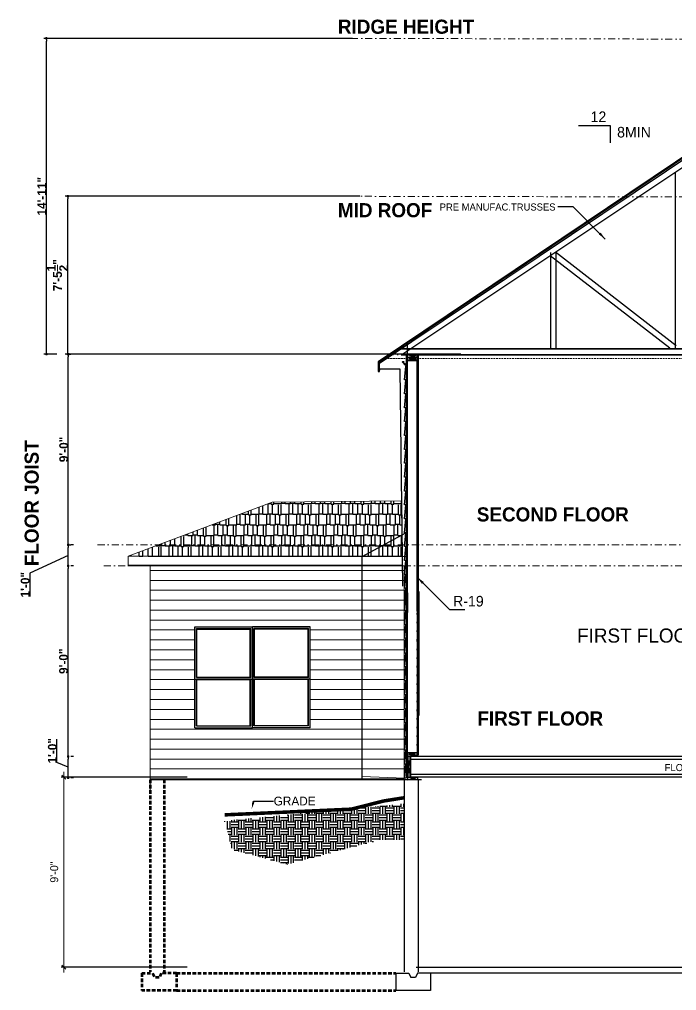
# Model space of a CAD drawing. Extents: x 4834 to 83801, y -13735 to 32221.
# Drawn here: x 14519 to 14892, y -12553 to -12002 of the extents above; entities that cross this region are included whole.
import ezdxf
from ezdxf import colors
from ezdxf.entities.mleader import LeaderData, LeaderLine
from ezdxf.math import Vec2, Vec3

# ---------------------------------------------------------------- set-up
doc = ezdxf.new("R2010")
doc.units = 0
doc.header["$LTSCALE"] = 8
doc.header["$MEASUREMENT"] = 0
for name, pattern in [('$3$HIDDEN', [0.375, 0.25, -0.125]), ('DASHDOT', [1, 0.5, -0.25, 0, -0.25]), ('HIDDEN', [0.375, 0.25, -0.125]), ('HIDDEN2', [0.1875, 0.125, -0.0625])]:
    doc.linetypes.add(name, pattern=pattern)
doc.layers.get('0').update_dxf_attribs({"lineweight": 9})
doc.layers.get('DefPoints').update_dxf_attribs({"color": 17})
for name, color, linetype in [('$2$S-ANNO-DIM', 2, 'Continuous'), ('1-N-FRAMING-TXT', 4, 'Continuous'), ('A-Details-0.05', 8, 'Continuous'), ('A-WALL-PATT-I', 1, 'Continuous'), ('AC_NOTES', 7, 'Continuous'), ('s-text', 6, 'Continuous'), ('WINDOWS', 2, 'Continuous')]:
    doc.layers.add(name, color=color, linetype=linetype)
for name, color, linetype, lineweight in [('A-WALL', 7, 'Continuous', 40), ('A-Wall-New', 1, 'Continuous', 50), ('DIM', 8, 'Continuous', 5), ('DIMENSION', 9, 'Continuous', 9), ('hatch', 8, 'Continuous', 13), ('TEXT', 6, 'Continuous', 25)]:
    doc.layers.add(name, color=color, linetype=linetype, lineweight=lineweight)
doc.layers.add('ELEVATION', color=7, linetype='Continuous', lineweight=25, true_color=0xdda54b)
doc.layers.add('level', color=7, linetype='HIDDEN', lineweight=15, true_color=0x987172)
doc.layers.add('No Plot', color=33, linetype='HIDDEN2', lineweight=18, plot=False)
doc.styles.add('1-4TXT', font='cityb___.ttf', dxfattribs={"height": 5})
doc.styles.add('DIMTEXT', font='archstyl', dxfattribs={"width": 0.75})
doc.styles.get("Standard").update_dxf_attribs({"font": 'stylu.ttf'})
doc.dimstyles.new('1-4SCALE', dxfattribs={"dimscale": 0.5, "dimtxt": 5, "dimasz": 3, "dimexe": 3, "dimexo": 6, "dimgap": 0.0625, "dimtad": 1, "dimdec": 3, "dimrnd": 0.125, "dimzin": 3, "dimdsep": 46, "dimlunit": 4, "dimtxsty": '1-4TXT', "dimblk1": 'DOT', "dimblk2": 'DOT', "dimsah": 1, "dimcen": 2, "dimadec": 0, "dimazin": 0, "dimtfac": 1, "dimtdec": 3, "dimtofl": 0, "dimtmove": 0, "dimatfit": 3, "dimldrblk": 'DOT', "dimfxl": 1, "dimtolj": 1, "dimtzin": 0, "dimarcsym": 0})
doc.dimstyles.new('Forum 24', dxfattribs={"dimscale": 24, "dimtxt": 0.1875, "dimasz": 0.09375, "dimexe": 0.0625, "dimexo": 0.0625, "dimgap": 0.125, "dimtad": 1, "dimdec": 4, "dimrnd": 1, "dimzin": 7, "dimdsep": 46, "dimlunit": 4, "dimtxsty": 'Standard', "dimblk": 'OBLIQUE', "dimblk1": 'DIMTICK', "dimblk2": 'OBLIQUE', "dimcen": -0.0625, "dimdle": 0.125, "dimclrd": 256, "dimclre": 256, "dimclrt": 256, "dimadec": 0, "dimazin": 0, "dimtfac": 1, "dimtdec": 4, "dimtmove": 1, "dimatfit": 3, "dimfxl": 0.0625, "dimtvp": 1.2, "dimfrac": 2, "dimtolj": 1, "dimtzin": 7, "dimlwd": 13, "dimarcsym": 0})
doc.dimstyles.new('L_48', dxfattribs={"dimscale": 48, "dimtxt": 0.09375, "dimasz": 0.09375, "dimexe": 0.0625, "dimexo": 0.0625, "dimgap": 0.0625, "dimtad": 1, "dimdec": 4, "dimrnd": 0.125, "dimzin": 7, "dimdsep": 46, "dimlunit": 4, "dimtxsty": 'DIMTEXT', "dimblk1": 'DIMTICK', "dimblk2": 'DIMTICK', "dimsah": 1, "dimcen": 0.0625, "dimdle": 0.125, "dimclrd": 256, "dimclre": 256, "dimclrt": 4, "dimadec": 0, "dimazin": 0, "dimtfac": 1, "dimtdec": 4, "dimtmove": 2, "dimatfit": 3, "dimfxl": 1, "dimtvp": 1.2, "dimfrac": 2, "dimtolj": 1, "dimtzin": 7, "dimarcsym": 0})

# ---------------------------------------------------------------- blocks, each defined once
blk = doc.blocks.new('DIMTICK')
for p, q in [((-1, 0), (1, 0)), ((0, 1), (0, -1))]:
    blk.add_line(p, q)
at = {"const_width": 0.141}
blk.add_lwpolyline([(0.71, 0.71), (-0.71, -0.71)], dxfattribs=at)
blk = doc.blocks.new('_Dot')
at = {"color": 0, "linetype": 'ByBlock', "lineweight": -2}
blk.add_line((-0.5, 0), (-1, 0), dxfattribs=at)
at = {"color": 0, "linetype": 'ByBlock', "lineweight": 0, "const_width": 0.5}
blk.add_lwpolyline([(-0.25, 0, 1), (0.25, 0, 1)], format="xyb", close=True, dxfattribs=at)
blk = doc.blocks.new('*D787')
at = {"layer": 'DefPoints', "color": 0, "linetype": 'ByBlock', "transparency": 16777216}
for p in [(14546.66, -12311.89), (14546.66, -12311.89), (14546.66, -12419.89)]:
    blk.add_point(p, dxfattribs=at)
at = {"layer": 'DIMENSION', "color": 0, "linetype": 'ByBlock', "lineweight": -2, "transparency": 16777216}
for p, q in [((14546.66, -12418.39), (14546.66, -12313.39)), ((14549.66, -12311.89), (14548.16, -12311.89)), ((14549.66, -12419.89), (14548.16, -12419.89))]:
    blk.add_line(p, q, dxfattribs=at)
at = {"layer": 'DIMENSION', "color": 0, "linetype": 'ByBlock', "lineweight": -2, "transparency": 16777216, "xscale": 1.5, "yscale": 1.5, "zscale": 1.5}
for p, rotation in [((14546.66, -12311.89), 90), ((14546.66, -12419.89), 270)]:
    blk.add_blockref('_Dot', p, dxfattribs=dict(at, rotation=rotation))
at = {"layer": 'DIMENSION', "color": 0, "linetype": 'ByBlock', "transparency": 16777216, "insert": (14544.07, -12365.89), "char_height": 5, "attachment_point": 5, "rotation": 90, "style": '1-4TXT'}
blk.add_mtext('\\A1;9\'-0"', dxfattribs=at)
blk = doc.blocks.new('*D788')
at = {"layer": 'DefPoints', "color": 0, "linetype": 'ByBlock', "transparency": 16777216}
for p in [(14546.66, -12299.89), (14546.66, -12299.89), (14546.66, -12311.89)]:
    blk.add_point(p, dxfattribs=at)
at = {"layer": 'DIMENSION', "color": 0, "linetype": 'ByBlock', "lineweight": -2, "transparency": 16777216}
for p, q in [((14546.66, -12310.39), (14546.66, -12301.39)), ((14549.66, -12299.89), (14548.16, -12299.89)), ((14546.66, -12305.89), (14524.89, -12315.96)), ((14549.66, -12311.89), (14548.16, -12311.89)), ((14524.89, -12315.96), (14524.89, -12329.13))]:
    blk.add_line(p, q, dxfattribs=at)
at = {"layer": 'DIMENSION', "color": 0, "linetype": 'ByBlock', "lineweight": -2, "transparency": 16777216, "xscale": 1.5, "yscale": 1.5, "zscale": 1.5}
for p, rotation in [((14546.66, -12299.89), 90), ((14546.66, -12311.89), 270)]:
    blk.add_blockref('_Dot', p, dxfattribs=dict(at, rotation=rotation))
at = {"layer": 'DIMENSION', "color": 0, "linetype": 'ByBlock', "transparency": 16777216, "insert": (14522.3, -12322.54), "char_height": 5, "attachment_point": 5, "rotation": 90, "style": '1-4TXT'}
blk.add_mtext('\\A1;1\'-0"', dxfattribs=at)
blk = doc.blocks.new('*D789')
at = {"layer": 'DefPoints', "color": 0, "linetype": 'ByBlock', "transparency": 16777216}
for p in [(14543.22, -12191.89), (14546.74, -12191.89), (14543.22, -12299.89)]:
    blk.add_point(p, dxfattribs=at)
at = {"layer": 'DIMENSION', "color": 0, "linetype": 'ByBlock', "lineweight": -2, "transparency": 16777216}
for p, q in [((14546.22, -12191.89), (14548.24, -12191.89)), ((14546.74, -12298.39), (14546.74, -12193.39)), ((14546.22, -12299.89), (14548.24, -12299.89))]:
    blk.add_line(p, q, dxfattribs=at)
at = {"layer": 'DIMENSION', "color": 0, "linetype": 'ByBlock', "lineweight": -2, "transparency": 16777216, "xscale": 1.5, "yscale": 1.5, "zscale": 1.5}
for p, rotation in [((14546.74, -12191.89), 90), ((14546.74, -12299.89), 270)]:
    blk.add_blockref('_Dot', p, dxfattribs=dict(at, rotation=rotation))
at = {"layer": 'DIMENSION', "color": 0, "linetype": 'ByBlock', "transparency": 16777216, "insert": (14544.15, -12245.89), "char_height": 5, "attachment_point": 5, "rotation": 90, "style": '1-4TXT'}
blk.add_mtext('\\A1;9\'-0"', dxfattribs=at)
blk = doc.blocks.new('*D790')
at = {"layer": 'DefPoints', "color": 0, "linetype": 'ByBlock', "transparency": 16777216}
for p in [(14546.47, -12102.4), (14714.93, -12102.4), (14772.34, -12191.89)]:
    blk.add_point(p, dxfattribs=at)
at = {"layer": 'DIMENSION', "color": 0, "linetype": 'ByBlock', "lineweight": -2, "transparency": 16777216}
for p, q in [((14711.93, -12102.4), (14544.97, -12102.4)), ((14546.47, -12190.39), (14546.47, -12103.9)), ((14769.34, -12191.89), (14544.97, -12191.89))]:
    blk.add_line(p, q, dxfattribs=at)
at = {"layer": 'DIMENSION', "color": 0, "linetype": 'ByBlock', "lineweight": -2, "transparency": 16777216, "xscale": 1.5, "yscale": 1.5, "zscale": 1.5}
for p, rotation in [((14546.47, -12102.4), 90), ((14546.47, -12191.89), 270)]:
    blk.add_blockref('_Dot', p, dxfattribs=dict(at, rotation=rotation))
at = {"layer": 'DIMENSION', "color": 0, "linetype": 'ByBlock', "transparency": 16777216, "insert": (14540.62, -12147.15), "char_height": 5, "attachment_point": 5, "rotation": 90, "style": '1-4TXT'}
blk.add_mtext('\\A1;7\'-5{\\H1x;\\S1/2;}"', dxfattribs=at)
blk = doc.blocks.new('*D791')
at = {"layer": 'DefPoints', "color": 0, "linetype": 'ByBlock', "transparency": 16777216}
for p in [(14534.32, -12012.94), (14710.92, -12012.94), (14543.22, -12191.89)]:
    blk.add_point(p, dxfattribs=at)
at = {"layer": 'DIMENSION', "color": 0, "linetype": 'ByBlock', "lineweight": -2, "transparency": 16777216}
for p, q in [((14707.92, -12012.94), (14532.82, -12012.94)), ((14534.32, -12190.39), (14534.32, -12014.44)), ((14540.22, -12191.89), (14532.82, -12191.89))]:
    blk.add_line(p, q, dxfattribs=at)
at = {"layer": 'DIMENSION', "color": 0, "linetype": 'ByBlock', "lineweight": -2, "transparency": 16777216, "xscale": 1.5, "yscale": 1.5, "zscale": 1.5}
for p, rotation in [((14534.32, -12012.94), 90), ((14534.32, -12191.89), 270)]:
    blk.add_blockref('_Dot', p, dxfattribs=dict(at, rotation=rotation))
at = {"layer": 'DIMENSION', "color": 0, "linetype": 'ByBlock', "transparency": 16777216, "insert": (14531.73, -12102.42), "char_height": 5, "attachment_point": 5, "rotation": 90, "style": '1-4TXT'}
blk.add_mtext('\\A1;14\'-11"', dxfattribs=at)
blk = doc.blocks.new('_Oblique')
at = {"color": 0, "linetype": 'ByBlock', "lineweight": -2}
blk.add_line((-0.5, -0.5), (0.5, 0.5), dxfattribs=at)
blk = doc.blocks.new('*D795')
at = {"layer": 'DefPoints', "color": 0, "transparency": 16777216}
for p in [(14544.12, -12431.55), (14615.56, -12431.55, 0), (14615.56, -12539.21, 0)]:
    blk.add_point(p, dxfattribs=at)
at = {"layer": 'DIM', "lineweight": 13, "transparency": 16777216}
blk.add_line((14544.12, -12542.21), (14544.12, -12428.55), dxfattribs=at)
at = {"layer": 'DIM', "lineweight": -2, "transparency": 16777216}
for p, q in [((14614.06, -12431.55), (14542.62, -12431.55)), ((14614.06, -12539.21), (14542.62, -12539.21))]:
    blk.add_line(p, q, dxfattribs=at)
at = {"layer": 'DIM', "lineweight": 13, "transparency": 16777216, "xscale": 2.25, "yscale": 2.25, "zscale": 2.25}
for p, rotation in [((14544.12, -12431.55), 90), ((14544.12, -12539.21), 270)]:
    blk.add_blockref('_Oblique', p, dxfattribs=dict(at, rotation=rotation))
at = {"layer": 'DIM', "transparency": 16777216, "insert": (14538.78, -12485.38), "char_height": 4.5, "attachment_point": 5, "rotation": 90}
blk.add_mtext('\\A1;9\'-0"', dxfattribs=at)
blk = doc.blocks.new('*D796')
at = {"layer": 'DefPoints', "color": 0, "linetype": 'ByBlock', "transparency": 16777216}
for p in [(14546.66, -12419.89), (14546.66, -12419.89), (14546.66, -12431.89)]:
    blk.add_point(p, dxfattribs=at)
at = {"layer": 'DIMENSION', "color": 0, "linetype": 'ByBlock', "lineweight": -2, "transparency": 16777216}
for p, q in [((14540.3, -12423.22), (14540.3, -12410.05)), ((14549.66, -12419.89), (14548.16, -12419.89)), ((14546.66, -12425.89), (14540.3, -12423.22)), ((14546.66, -12430.39), (14546.66, -12421.39)), ((14549.66, -12431.89), (14548.16, -12431.89))]:
    blk.add_line(p, q, dxfattribs=at)
at = {"layer": 'DIMENSION', "color": 0, "linetype": 'ByBlock', "lineweight": -2, "transparency": 16777216, "xscale": 1.5, "yscale": 1.5, "zscale": 1.5}
for p, rotation in [((14546.66, -12419.89), 90), ((14546.66, -12431.89), 270)]:
    blk.add_blockref('_Dot', p, dxfattribs=dict(at, rotation=rotation))
at = {"layer": 'DIMENSION', "color": 0, "linetype": 'ByBlock', "transparency": 16777216, "insert": (14537.72, -12416.64), "char_height": 5, "attachment_point": 5, "rotation": 90, "style": '1-4TXT'}
blk.add_mtext('\\A1;1\'-0"', dxfattribs=at)

msp = doc.modelspace()

# ---------------------------------------------------------------- hatches: boundary and pattern name
at = {"layer": 'A-Details-0.05'}
h = msp.add_hatch(dxfattribs=at)
h.set_pattern_fill('EARTH,_O', color=256, scale=16)
h.set_pattern_definition([(0, (-2761.0066, -15363.9514), (4, 4), [4, -4]), (0, (-2761.0066, -15362.4514), (4, 4), [4, -4]), (0, (-2761.0066, -15360.9514), (4, 4), [4, -4]), (90, (-2760.5066, -15360.4514), (-4, 4), [4, -4]), (90, (-2759.0066, -15360.4514), (-4, 4), [4, -4]), (90, (-2757.5066, -15360.4514), (-4, 4), [4, -4])])
h.paths.add_polyline_path([(14737.09157, -12446.63733), (14635.33942, -12456.33572), (14639.70931, -12472.64434), (14670.94389, -12481.01362), (14711.05349, -12470.26629), (14723.12516, -12467.03169), (14737.09157, -12467.03169), (14737.09157, -12447.64633)])
at = {"layer": 'A-WALL-PATT-I'}
h = msp.add_hatch(dxfattribs=at)
h.set_pattern_fill('AR-RSHKE', color=252, scale=0.5)
h.set_pattern_definition([(0, (-1735.2835, -15492.568), (12.75, 6), [3, -2.5, 3.5, -1.5, 4.5, -2]), (0, (-1732.2835, -15492.318), (12.75, 6), [2.5, -9.5, 2, -3]), (0, (-1726.2835, -15492.943), (12.75, 6), [1.5, -15.5]), (90, (-1735.2835, -15492.568), (-4.25, 6), [5.75, -18.25]), (90, (-1732.2835, -15492.568), (-4.25, 6), [5.625, -18.375]), (90, (-1729.7835, -15492.568), (-4.25, 6), [5.25, -18.75]), (90, (-1726.2835, -15492.943), (-4.25, 6), [5.75, -18.25]), (90, (-1724.7835, -15492.943), (-4.25, 6), [5.75, -18.25]), (90, (-1720.2835, -15492.568), (-4.25, 6), [5.5, -18.5])])
h.paths.add_polyline_path([(14662.29252, -12275.81698), (14580.61797, -12306.42926), (14736.19418, -12306.42926), (14735.81805, -12274.93878)])
at = {"layer": 'hatch', "linetype": 'ByBlock'}
h = msp.add_hatch(dxfattribs=at)
h.set_pattern_fill('ANSI31', color=256, scale=45, angle=315, style=0)
h.set_pattern_definition([(0, (-1735.2835, -15492.568), (1e-15, 5.625), [])])
h.paths.add_polyline_path([(14737.09157, -12433.01014), (14593.12698, -12433.01014), (14593.12698, -12311.895), (14737.09157, -12311.895)])
h.paths.add_polyline_path([(14683.79031, -12403.67641), (14618.455, -12403.67641), (14618.455, -12346.41782), (14683.79031, -12346.41782)], flags=16)

# ---------------------------------------------------------------- linework, layer by layer
at = {"layer": '1-N-FRAMING-TXT', "const_width": 2, "elevation": 0}
msp.add_lwpolyline([(14737.09157, -12443.25472), (14725.48916, -12445.09662), (14707.17532, -12449.71866), (14635.33942, -12452.9531)], dxfattribs=at)
at = {"layer": 'A-Wall-New', "linetype": '$3$HIDDEN', "lineweight": 70}
for p, q in [((14608.13954, -12542.67542, 0), (14732.35459, -12542.67542, 0)), ((14608.13954, -12552.51375, 0), (14732.35459, -12552.51375, 0))]:
    msp.add_line(p, q, dxfattribs=at)
at = {"layer": 'A-Wall-New', "linetype": '$3$HIDDEN', "lineweight": 70, "elevation": 0}
for points in [[(14593.12698, -12433.01014), (14593.12698, -12541.94665)], [(14601.12698, -12433.01014), (14601.12698, -12541.94665)], [(14588.39, -12542.67542), (14588.39, -12552.51375)], [(14588.39, -12542.67542), (14594.52116, -12542.67542)], [(14594.52116, -12542.67542), (14595.68719, -12545.08034)], [(14598.23786, -12545.08034), (14595.68719, -12545.08034)], [(14599.47677, -12542.67542), (14598.23786, -12545.08034)], [(14608.13954, -12542.67542), (14599.47677, -12542.67542)], [(14608.13954, -12542.67542), (14608.13954, -12552.51375)], [(14608.13954, -12552.51375), (14588.39, -12552.51375)]]:
    msp.add_lwpolyline(points, dxfattribs=at)
at = {"layer": 'AC_NOTES', "lineweight": 30}
for p, q in [((14835.95734, -12062.36908, 0), (14853.95734, -12062.36908, 0)), ((14853.95734, -12062.36908, 0), (14853.95734, -12072.11908, 0))]:
    msp.add_line(p, q, dxfattribs=at)
at = {"layer": 'DIM'}
for p, q in [((14713.39682, -12431.25053, 0), (14713.39682, -12433.01014, 0)), ((14601.12698, -12433.01014, 0), (14593.12698, -12433.01014, 0))]:
    msp.add_line(p, q, dxfattribs=at)
at = {"layer": 'DIM', "elevation": 0}
for points in [[(14662.29252, -12275.81698), (14580.61797, -12306.42926), (14736.19418, -12306.42926), (14735.81805, -12274.93878)], [(14737.09157, -12433.01014), (14593.12698, -12433.01014), (14593.12698, -12311.895), (14737.09157, -12311.895)]]:
    msp.add_lwpolyline(points, close=True, dxfattribs=at)
at = {"layer": 'DIM'}
msp.add_lwpolyline([(14683.79031, -12403.67641), (14618.455, -12403.67641), (14618.455, -12346.41782), (14683.79031, -12346.41782)], close=True, dxfattribs=at)
at = {"layer": 'DIM', "elevation": 0}
msp.add_lwpolyline([(14737.38307, -12432.06275), (14713.39682, -12431.25053)], dxfattribs=at)
at = {"layer": 'ELEVATION', "color": 6}
for p, q in [((14994.47549, -12013.56007, 0), (14722.41851, -12196.15366, 0)), ((14994.47549, -12014.18771, 0), (14723.13415, -12196.15366, 0)), ((14994.47549, -12015.4427, 0), (14723.14727, -12197.10133, 0)), ((14994.47549, -12019.8184, 0), (14735.8857, -12192.21159, 0))]:
    msp.add_line(p, q, dxfattribs=at)
at = {"layer": 'ELEVATION', "color": 6, "linetype": 'Continuous'}
for p, q in [((14823.21065, -12133.67618, 0), (14823.21065, -12188.78639, 0)), ((14820.13301, -12134.28609, 0), (14820.13301, -12188.78639, 0)), ((14713.4283, -12306.46952, 0), (14738.03896, -12293.07271, 0)), ((14713.39682, -12433.01014, 0), (14713.4283, -12306.46952, 0)), ((14737.09157, -12433.01014, 0), (14601.12698, -12433.01014, 0))]:
    msp.add_line(p, q, dxfattribs=at)
at = {"layer": 'ELEVATION', "color": 6, "linetype": 'Continuous', "elevation": 0}
for points in [[(14890.97741, -12188.78639), (14890.97741, -12088.80347)], [(14891.3418, -12187.18311), (14823.00978, -12134.12887)], [(14887.84372, -12188.56776), (14819.93214, -12136.18063)], [(14733.11586, -12188.78639), (15253.02543, -12188.78639)], [(15255.83511, -12188.78639), (14735.92554, -12188.78639)], [(14738.84061, -12184.85106), (14738.84061, -12192.21159)], [(14738.86894, -12184.85106), (14738.86894, -12192.21159)], [(14731.14819, -12192.21159), (14730.63806, -12192.21159)], [(14733.69471, -12192.21159), (14733.18457, -12192.21159)], [(14735.36861, -12192.21159), (15234.44191, -12192.21159)], [(14736.68265, -12192.21159), (14736.09964, -12192.21159)], [(14738.40335, -12329.80248), (14738.40335, -12191.70145)], [(14738.40335, -12191.70145), (14738.84061, -12191.70145)], [(14738.84061, -12191.70145), (14738.84061, -12329.80248)], [(14739.13211, -12193.81487), (14739.13211, -12192.35734)], [(14739.13211, -12192.35734), (14744.52497, -12192.35734)], [(14744.52497, -12193.81487), (14739.13211, -12192.35734)], [(14739.13211, -12193.81487), (14744.52497, -12192.35734)], [(14744.52497, -12193.81487), (14739.13211, -12193.81487)], [(14739.13211, -12195.2724), (14739.13211, -12193.81487)], [(14739.13211, -12193.81487), (14744.52497, -12193.81487)], [(14744.52497, -12195.2724), (14739.13211, -12193.81487)], [(14739.13211, -12195.2724), (14744.52497, -12193.81487)], [(14741.39128, -12192.21159), (14741.90142, -12192.21159)], [(14744.30634, -12192.21159), (14744.81648, -12192.21159)], [(14744.52497, -12192.35734), (14744.52497, -12193.81487)], [(14744.52497, -12337.45452), (14744.52497, -12192.72172)], [(14744.52497, -12192.72172), (14745.03511, -12192.72172)], [(14744.52497, -12193.81487), (14744.52497, -12195.2724)], [(14745.03511, -12192.72172), (14745.03511, -12337.45452)], [(14745.50071, -12192.21159), (14745.06345, -12192.21159)], [(14745.64646, -12192.21159), (14745.13633, -12192.21159)], [(14748.41577, -12192.21159), (14747.97851, -12192.21159)], [(14748.6344, -12192.21159), (14748.19714, -12192.21159)], [(14751.47658, -12192.21159), (14750.89357, -12192.21159)], [(14751.1122, -12192.21159), (14751.62234, -12192.21159)], [(14751.54946, -12192.21159), (14751.1122, -12192.21159)], [(14754.39165, -12192.21159), (14753.88151, -12192.21159)], [(14754.02726, -12192.21159), (14754.5374, -12192.21159)], [(14754.61028, -12192.21159), (14754.02726, -12192.21159)], [(15253.58237, -12192.21159), (14754.50906, -12192.21159)], [(14762.74411, -12192.43022), (14761.2137, -12192.43022)], [(14762.30685, -12192.21159), (14761.79671, -12192.21159)], [(14762.52548, -12192.21159), (14761.94247, -12192.21159)], [(14764.20164, -12192.43022), (14762.74411, -12192.43022)], [(14765.22191, -12192.21159), (14764.71177, -12192.21159)], [(14765.44054, -12192.21159), (14764.9304, -12192.21159)], [(14780.01585, -12192.21159), (14779.50571, -12192.21159)], [(14779.65146, -12192.21159), (14780.23448, -12192.21159)], [(14780.23448, -12192.21159), (14779.72434, -12192.21159)], [(14783.00378, -12192.21159), (14782.42077, -12192.21159)], [(14782.71228, -12192.21159), (14783.14954, -12192.21159)], [(14785.62734, -12192.21159), (14786.0646, -12192.21159)], [(14788.61528, -12192.21159), (14789.12541, -12192.21159)], [(14791.53034, -12192.21159), (14792.04047, -12192.21159)], [(14830.97278, -12192.21159), (14831.55579, -12192.21159)], [(14833.96071, -12192.21159), (14834.47085, -12192.21159)], [(14836.87577, -12192.21159), (14837.38591, -12192.21159)], [(14839.79084, -12192.21159), (14840.37385, -12192.21159)], [(14842.85165, -12192.21159), (14843.28891, -12192.21159)], [(14845.76671, -12192.21159), (14846.20397, -12192.21159)], [(14848.75465, -12192.21159), (14849.26478, -12192.21159)], [(14851.66971, -12192.21159), (14852.17985, -12192.21159)], [(14854.58477, -12192.21159), (14855.16778, -12192.21159)], [(14857.57271, -12192.21159), (14858.08285, -12192.21159)], [(14860.48777, -12192.21159), (14860.99791, -12192.21159)], [(14863.40283, -12192.21159), (14863.98584, -12192.21159)], [(14866.46365, -12192.21159), (14866.90091, -12192.21159)], [(14869.37871, -12192.21159), (14869.81597, -12192.21159)], [(14872.36665, -12192.21159), (14872.87678, -12192.21159)], [(14875.28171, -12192.21159), (14875.79184, -12192.21159)], [(14878.19677, -12192.21159), (14878.77978, -12192.21159)], [(14881.18471, -12192.21159), (14881.69484, -12192.21159)], [(14884.09977, -12192.21159), (14884.6099, -12192.21159)], [(14887.01483, -12192.21159), (14887.59784, -12192.21159)], [(14890.07564, -12192.21159), (14890.5129, -12192.21159)], [(14722.41851, -12196.15366), (14722.41851, -12201.6194)], [(14723.14727, -12196.15366), (14722.41851, -12196.15366)], [(14723.14727, -12201.6194), (14723.14727, -12196.15366)], [(14736.24539, -12196.07404), (14736.02676, -12196.29267)], [(14736.02676, -12196.29267), (14737.92155, -12198.33322)], [(14738.21306, -12197.96883), (14736.24539, -12196.07404)], [(14737.04703, -12196.43843), (14737.04703, -12195.92829)], [(14737.38307, -12206.49539), (14738.03896, -12198.62472)], [(14737.92155, -12198.33322), (14738.21306, -12197.96883)], [(14738.40335, -12332.42604), (14738.40335, -12196.94856)], [(14744.52497, -12195.2724), (14739.13211, -12195.2724)], [(14739.13211, -12417.77895), (14739.13211, -12195.49103)], [(14739.13211, -12195.49103), (14744.52497, -12195.49103)], [(14739.13211, -12196.43843), (14739.13211, -12195.70966)], [(14744.52497, -12195.49103), (14744.52497, -12417.77895)], [(14744.52497, -12198.91623), (14744.52497, -12198.11459)], [(14722.41851, -12201.6194), (14723.14727, -12201.6194)], [(14736.3953, -12323.26822), (14734.92751, -12200.3805), (14723.14727, -12200.3805)], [(14723.14727, -12200.3805), (14723.14727, -12200.89064)], [(14739.13211, -12201.32115), (14739.13211, -12200.51951)], [(14739.13211, -12206.27676), (14739.13211, -12205.47512)], [(14744.52497, -12203.87183), (14744.52497, -12202.99731)], [(14737.38307, -12214.36605), (14738.03896, -12206.49539)], [(14738.03896, -12206.49539), (14737.38307, -12206.49539)], [(14739.13211, -12211.23236), (14739.13211, -12210.35784)], [(14744.52497, -12208.82744), (14744.52497, -12207.95292)], [(14737.38307, -12222.23672), (14738.03896, -12214.36605)], [(14738.03896, -12214.36605), (14737.38307, -12214.36605)], [(14739.13211, -12216.11509), (14739.13211, -12215.31345)], [(14744.52497, -12213.63729), (14744.52497, -12212.90852)], [(14737.38307, -12230.10738), (14738.03896, -12222.23672)], [(14738.03896, -12222.23672), (14737.38307, -12222.23672)], [(14739.13211, -12221.07069), (14739.13211, -12220.26905)], [(14744.52497, -12218.59289), (14744.52497, -12217.79125)], [(14739.13211, -12226.0263), (14739.13211, -12225.15178)], [(14744.52497, -12223.47562), (14744.52497, -12222.67398)], [(14744.52497, -12228.43122), (14744.52497, -12227.55671)], [(14737.38307, -12237.97805), (14738.03896, -12230.10738)], [(14738.03896, -12230.10738), (14737.38307, -12230.10738)], [(14739.13211, -12230.90903), (14739.13211, -12230.10738)], [(14744.52497, -12233.38683), (14744.52497, -12232.51231)], [(14737.38307, -12245.84872), (14738.03896, -12237.97805)], [(14738.03896, -12237.97805), (14737.38307, -12237.97805)], [(14739.13211, -12235.79175), (14739.13211, -12235.06299)], [(14744.52497, -12238.26956), (14744.52497, -12237.46791)], [(14739.13211, -12240.67448), (14739.13211, -12239.87284)], [(14744.52497, -12243.22516), (14744.52497, -12242.35064)], [(14737.38307, -12253.71938), (14738.03896, -12245.84872)], [(14738.03896, -12245.84872), (14737.38307, -12245.84872)], [(14739.13211, -12245.63009), (14739.13211, -12244.82844)], [(14739.13211, -12250.58569), (14739.13211, -12249.71117)], [(14744.52497, -12248.18076), (14744.52497, -12247.30625)], [(14737.38307, -12261.59005), (14738.03896, -12253.71938)], [(14738.03896, -12253.71938), (14737.38307, -12253.71938)], [(14739.13211, -12255.46842), (14739.13211, -12254.66678)], [(14744.52497, -12252.99062), (14744.52497, -12252.26185)], [(14739.13211, -12260.42402), (14739.13211, -12259.62238)], [(14744.52497, -12257.94622), (14744.52497, -12257.14458)], [(14737.38307, -12269.46071), (14738.03896, -12261.59005)], [(14738.03896, -12261.59005), (14737.38307, -12261.59005)], [(14739.13211, -12265.37963), (14739.13211, -12264.50511)], [(14744.52497, -12262.82895), (14744.52497, -12262.02731)], [(14737.38307, -12277.33138), (14738.03896, -12269.46071)], [(14738.03896, -12269.46071), (14737.38307, -12269.46071)], [(14739.13211, -12270.26235), (14739.13211, -12269.46071)], [(14744.52497, -12267.78455), (14744.52497, -12266.91003)], [(14739.13211, -12275.14508), (14739.13211, -12274.41632)], [(14744.52497, -12272.74016), (14744.52497, -12271.86564)], [(14744.52497, -12277.62288), (14744.52497, -12276.82124)], [(14737.38307, -12285.20204), (14738.03896, -12277.33138)], [(14738.03896, -12277.33138), (14737.38307, -12277.33138)], [(14739.13211, -12280.02781), (14739.13211, -12279.22617)], [(14744.52497, -12282.57849), (14744.52497, -12281.70397)], [(14737.38307, -12293.07271), (14738.03896, -12285.20204)], [(14738.03896, -12285.20204), (14737.38307, -12285.20204)], [(14739.13211, -12284.98341), (14739.13211, -12284.18177)], [(14744.52497, -12287.53409), (14744.52497, -12286.65957)], [(14737.38307, -12300.94337), (14738.03896, -12293.07271)], [(14738.03896, -12293.07271), (14737.38307, -12293.07271)], [(14739.13211, -12289.93902), (14739.13211, -12289.0645)], [(14744.52497, -12292.34394), (14744.52497, -12291.61518)], [(14739.13211, -12294.82175), (14739.13211, -12294.0201)], [(14739.13211, -12299.77735), (14739.13211, -12298.97571)], [(14744.52497, -12297.29955), (14744.52497, -12296.49791)], [(14737.38307, -12308.81404), (14738.03896, -12300.94337)], [(14738.03896, -12300.94337), (14737.38307, -12300.94337)], [(14739.13211, -12304.73295), (14739.13211, -12303.85844)], [(14744.52497, -12302.18228), (14744.52497, -12301.38063)], [(14737.38307, -12316.68471), (14738.03896, -12308.81404)], [(14738.03896, -12308.81404), (14737.38307, -12308.81404)], [(14739.13211, -12309.61568), (14739.13211, -12308.81404)], [(14744.52497, -12307.13788), (14744.52497, -12306.26336)], [(14739.13211, -12314.49841), (14739.13211, -12313.76964)], [(14744.52497, -12312.09348), (14744.52497, -12311.21897)], [(14737.38307, -12324.55537), (14738.03896, -12316.68471)], [(14738.03896, -12316.68471), (14737.38307, -12316.68471)], [(14739.13211, -12319.38114), (14739.13211, -12318.5795)], [(14744.52497, -12316.97621), (14744.52497, -12316.17457)], [(14744.52497, -12321.93182), (14744.52497, -12321.0573)], [(14737.38307, -12332.42604), (14738.03896, -12324.55537)], [(14738.03896, -12324.55537), (14737.38307, -12324.55537)], [(14738.40335, -12431.84412), (14738.40335, -12326.45016)], [(14738.40335, -12326.45016), (14738.84061, -12326.45016)], [(14738.40335, -12432.06275), (14738.40335, -12326.45016)], [(14738.84061, -12326.45016), (14738.84061, -12431.84412)], [(14739.13211, -12324.33674), (14739.13211, -12323.5351)], [(14744.52497, -12326.88742), (14744.52497, -12326.0129)], [(14745.54525, -12326.32904), (14744.52497, -12326.32904)], [(14745.54525, -12326.32904), (14745.54525, -12396.71763)], [(14737.38307, -12337.11476), (14738.03896, -12329.2441)], [(14738.03896, -12329.2441), (14737.38307, -12329.2441)], [(14737.38307, -12329.2441), (14738.03896, -12333.37343)], [(14738.84061, -12329.80248), (14738.40335, -12329.80248)], [(14739.13211, -12327.13068), (14739.13211, -12338.32904)], [(14739.13211, -12329.29235), (14739.13211, -12328.41783)], [(14739.13211, -12332.08628), (14739.13211, -12331.21176)], [(14744.52497, -12329.5356), (14744.52497, -12328.73396)], [(14744.52497, -12331.69727), (14744.52497, -12330.96851)], [(14738.03896, -12332.42604), (14737.38307, -12332.42604)], [(14737.38307, -12344.98543), (14738.03896, -12337.11476)], [(14738.03896, -12337.11476), (14737.38307, -12337.11476)], [(14739.13211, -12334.17507), (14739.13211, -12333.37343)], [(14739.13211, -12336.96901), (14739.13211, -12336.16737)], [(14744.52497, -12334.49121), (14744.52497, -12333.61669)], [(14744.52497, -12336.65288), (14744.52497, -12335.85123)], [(14745.03511, -12337.45452), (14744.52497, -12337.45452)], [(14744.7436, -12419.1636), (14744.7436, -12337.45452)], [(14744.7436, -12337.45452), (14745.18086, -12337.45452)], [(14745.18086, -12337.45452), (14745.18086, -12419.1636)], [(14739.13211, -12341.85174), (14739.13211, -12341.12297)], [(14744.52497, -12339.44681), (14744.52497, -12338.57229)], [(14737.38307, -12352.85609), (14738.03896, -12344.98543)], [(14738.03896, -12344.98543), (14737.38307, -12344.98543)], [(14739.13211, -12346.73446), (14739.13211, -12345.93282)], [(14744.52497, -12344.32954), (14744.52497, -12343.5279)], [(14744.52497, -12349.28514), (14744.52497, -12348.41062)], [(14737.38307, -12361.22676), (14738.03896, -12352.85609)], [(14738.03896, -12352.85609), (14737.38307, -12352.85609)], [(14739.13211, -12351.69007), (14739.13211, -12350.88843)], [(14744.52497, -12354.74075), (14744.52497, -12353.36623)], [(14739.13211, -12357.14567), (14739.13211, -12356.27115)], [(14744.52497, -12359.5506), (14744.52497, -12358.82183)], [(14737.38307, -12369.09742), (14738.03896, -12361.22676)], [(14738.03896, -12361.22676), (14737.38307, -12361.22676)], [(14739.13211, -12362.0284), (14739.13211, -12361.22676)], [(14744.52497, -12364.5062), (14744.52497, -12363.70456)], [(14737.38307, -12376.96809), (14738.03896, -12369.09742)], [(14738.03896, -12369.09742), (14737.38307, -12369.09742)], [(14739.13211, -12366.984), (14739.13211, -12366.18236)], [(14744.52497, -12369.38893), (14744.52497, -12368.58729)], [(14739.13211, -12371.93961), (14739.13211, -12371.06509)], [(14739.13211, -12376.82234), (14739.13211, -12376.02069)], [(14744.52497, -12374.34453), (14744.52497, -12373.47002)], [(14737.38307, -12384.83876), (14738.03896, -12376.96809)], [(14738.03896, -12376.96809), (14737.38307, -12376.96809)], [(14739.13211, -12381.70506), (14739.13211, -12380.9763)], [(14744.52497, -12379.30014), (14744.52497, -12378.42562)], [(14737.38307, -12392.70942), (14738.03896, -12384.83876)], [(14738.03896, -12384.83876), (14737.38307, -12384.83876)], [(14739.13211, -12386.58779), (14739.13211, -12385.78615)], [(14744.52497, -12384.18287), (14744.52497, -12383.38122)], [(14737.38307, -12400.58009), (14738.03896, -12392.70942)], [(14738.03896, -12392.70942), (14737.38307, -12392.70942)], [(14739.13211, -12391.5434), (14739.13211, -12390.74175)], [(14744.52497, -12389.13847), (14744.52497, -12388.26395)], [(14739.13211, -12396.499), (14739.13211, -12395.62448)], [(14744.52497, -12394.09407), (14744.52497, -12393.21956)], [(14745.54525, -12396.71763), (14744.52497, -12396.71763)], [(14744.52497, -12398.90393), (14744.52497, -12398.17516)], [(14737.38307, -12408.45075), (14738.03896, -12400.58009)], [(14738.03896, -12400.58009), (14737.38307, -12400.58009)], [(14739.13211, -12401.38173), (14739.13211, -12400.58009)], [(14744.52497, -12403.85953), (14744.52497, -12403.05789)], [(14737.38307, -12416.32142), (14738.03896, -12408.45075)], [(14738.03896, -12408.45075), (14737.38307, -12408.45075)], [(14739.13211, -12406.33733), (14739.13211, -12405.53569)], [(14744.52497, -12408.74226), (14744.52497, -12407.94062)], [(14739.13211, -12411.29294), (14739.13211, -12410.41842)], [(14744.52497, -12413.69786), (14744.52497, -12412.82334)], [(14737.38307, -12424.19208), (14738.03896, -12416.32142)], [(14738.03896, -12416.32142), (14737.38307, -12416.32142)], [(14739.13211, -12416.17566), (14739.13211, -12415.37402)], [(14744.52497, -12417.77895), (14739.13211, -12417.77895)], [(14739.27786, -12417.70607), (14744.7436, -12417.70607)], [(14739.27786, -12419.1636), (14739.27786, -12417.70607)], [(14739.27786, -12417.70607), (14744.7436, -12419.1636)], [(14744.7436, -12417.70607), (14739.27786, -12419.1636)], [(14744.7436, -12419.1636), (14739.27786, -12419.1636)], [(14739.27786, -12431.55261), (14739.27786, -12419.89237)], [(14739.27786, -12419.89237), (14740.73539, -12419.89237)], [(14740.73539, -12431.55261), (14739.27786, -12419.89237)], [(14739.27786, -12431.55261), (14740.73539, -12419.89237)], [(14993.58825, -12419.89237), (14740.73539, -12419.89237)], [(14740.73539, -12419.89237), (14740.73539, -12431.55261)], [(14744.7436, -12417.70607), (14744.7436, -12419.1636)], [(14745.18086, -12419.1636), (14744.7436, -12419.1636)], [(14737.38307, -12432.06275), (14738.03896, -12424.19208)], [(14738.03896, -12424.19208), (14737.38307, -12424.19208)], [(14740.66252, -12421.3499), (14993.58825, -12421.3499)], [(14993.58825, -12430.09508), (14740.29814, -12430.09508)], [(14737.09157, -12433.01014), (14737.09157, -12541.94665)], [(14746.9299, -12433.01014), (14737.09157, -12433.01014)], [(14738.03896, -12432.06275), (14737.38307, -12432.06275)], [(14738.84061, -12431.84412), (14738.40335, -12431.84412)], [(14739.27786, -12433.01014), (14739.27786, -12431.55261)], [(14739.27786, -12431.55261), (14744.7436, -12431.55261)], [(14744.7436, -12433.01014), (14739.27786, -12431.55261)], [(14739.27786, -12433.01014), (14744.7436, -12431.55261)], [(14740.73539, -12431.55261), (14739.27786, -12431.55261)], [(14744.7436, -12433.01014), (14739.27786, -12433.01014)], [(14993.58825, -12431.55261), (14740.44389, -12431.55261)], [(14744.7436, -12431.55261), (14744.7436, -12433.01014)], [(14745.09157, -12433.01014), (14745.09157, -12541.94665)], [(14744.04528, -12539.21152), (15243.57265, -12539.21152)], [(14732.35459, -12542.67542), (14732.35459, -12552.51375)], [(14732.35459, -12542.67542), (14739.788, -12542.67542)], [(14739.788, -12542.67542), (14740.95402, -12545.08034)], [(14743.5047, -12545.08034), (14740.95402, -12545.08034)], [(14744.7436, -12542.67542), (14743.5047, -12545.08034)], [(14752.10413, -12542.67542), (14744.7436, -12542.67542)], [(15242.61156, -12542.68932), (14745.09157, -12542.68932)], [(14752.10413, -12542.67542), (14752.10413, -12552.51375)], [(14752.10413, -12552.51375), (14732.35459, -12552.51375)]]:
    msp.add_lwpolyline(points, dxfattribs=at)
at = {"layer": 'hatch', "color": 1, "linetype": 'ByBlock'}
for p, q in [((14662.29252, -12275.81698, 0), (14580.61797, -12306.42926, 0)), ((14662.29252, -12275.81698, 0), (14735.81805, -12274.93878, 0)), ((14580.61797, -12306.42926, 0), (14736.1161, -12306.46952, 0)), ((14580.61797, -12311.41994, 0), (14736.1161, -12311.46021, 0))]:
    msp.add_line(p, q, dxfattribs=at)
at = {"layer": 'hatch', "color": 1, "linetype": 'ByBlock', "elevation": 0}
for points in [[(14580.61797, -12306.42926), (14580.61797, -12311.895)], [(14738.40335, -12306.46952), (14593.12698, -12306.46952)], [(14580.61797, -12311.895), (14593.12698, -12311.895), (14593.12698, -12439.5873)]]:
    msp.add_lwpolyline(points, dxfattribs=at)
at = {"layer": 'level', "linetype": 'DASHDOT'}
for p, q in [((14994.47549, -12013.56007, 0), (14689.07302, -12012.93582, 0)), ((14994.29264, -12103.01427, 0), (14688.89017, -12102.39002, 0)), ((14563.37929, -12299.89237, 0), (15588.61837, -12299.89237, 0)), ((14566.84987, -12311.89237, 0), (15588.61837, -12311.89237, 0))]:
    msp.add_line(p, q, dxfattribs=at)
at = {"layer": 'No Plot'}
msp.add_line((15265.8037, -12194.43432, 0), (14726.04267, -12194.43432, 0), dxfattribs=at)
at = {"layer": 'WINDOWS'}
msp.add_line((14651.12266, -12403.67641), (14651.12266, -12346.41782), dxfattribs=at)
msp.add_line((14651.12266, -12403.67641), (14651.12266, -12346.41782), dxfattribs=at)
for points in [[(14618.455, -12403.67641), (14618.455, -12346.41782)], [(14618.455, -12346.41782), (14651.12266, -12346.41782)], [(14619.34363, -12375.08991), (14619.34363, -12347.41752)], [(14619.34363, -12347.41752), (14650.23403, -12347.41752)], [(14619.56579, -12374.86776), (14619.56579, -12347.75075)], [(14619.56579, -12347.75075), (14649.9008, -12347.75075)], [(14649.9008, -12374.86776), (14649.9008, -12347.75075)], [(14650.23403, -12375.08991), (14650.23403, -12347.41752)], [(14651.12266, -12403.67641), (14651.12266, -12346.41782)], [(14683.79031, -12346.41782), (14651.12266, -12346.41782)], [(14651.12266, -12403.67641), (14651.12266, -12346.41782)], [(14682.90169, -12347.41752), (14652.01128, -12347.41752)], [(14652.01128, -12375.08991), (14652.01128, -12347.41752)], [(14682.67953, -12347.75075), (14652.34452, -12347.75075)], [(14652.34452, -12374.86776), (14652.34452, -12347.75075)], [(14682.67953, -12374.86776), (14682.67953, -12347.75075)], [(14682.90169, -12375.08991), (14682.90169, -12347.41752)], [(14683.79031, -12403.67641), (14683.79031, -12346.41782)], [(14618.455, -12375.97854), (14651.12266, -12375.97854)], [(14619.34363, -12375.08991), (14650.23403, -12375.08991)], [(14619.34363, -12402.56562), (14619.34363, -12375.97854)], [(14619.56579, -12374.86776), (14649.9008, -12374.86776)], [(14619.56579, -12402.45455), (14619.56579, -12376.31177)], [(14619.56579, -12376.31177), (14649.9008, -12376.31177)], [(14649.9008, -12402.45455), (14649.9008, -12376.31177)], [(14650.23403, -12402.56562), (14650.23403, -12375.97854)], [(14683.79031, -12375.97854), (14651.12266, -12375.97854)], [(14682.90169, -12375.08991), (14652.01128, -12375.08991)], [(14652.01128, -12402.56562), (14652.01128, -12375.97854)], [(14682.67953, -12374.86776), (14652.34452, -12374.86776)], [(14682.67953, -12376.31177), (14652.34452, -12376.31177)], [(14652.34452, -12402.45455), (14652.34452, -12376.31177)], [(14682.67953, -12402.45455), (14682.67953, -12376.31177)], [(14682.90169, -12402.56562), (14682.90169, -12375.97854)], [(14618.455, -12403.67641), (14651.12266, -12403.67641)], [(14619.34363, -12402.56562), (14650.23403, -12402.56562)], [(14619.56579, -12402.45455), (14649.9008, -12402.45455)], [(14683.79031, -12403.67641), (14651.12266, -12403.67641)], [(14682.90169, -12402.56562), (14652.01128, -12402.56562)], [(14682.67953, -12402.45455), (14652.34452, -12402.45455)]]:
    msp.add_lwpolyline(points, dxfattribs=at)

# ---------------------------------------------------------------- texts
at = {"layer": 'A-WALL', "insert": (14851.75906, -12054.36037, 0), "char_height": 6, "attachment_point": 3}
msp.add_mtext('12', dxfattribs=at)
at = {"layer": 'A-WALL', "insert": (14877.0355, -12063.10498, 0), "char_height": 6, "width": 5.2093704, "attachment_point": 3}
msp.add_mtext('8MIN', dxfattribs=at)
at = {"layer": 'level', "ltscale": 0.25, "char_height": 8, "attachment_point": 1, "style": '1-4TXT'}
for s, insert, width in [('RIDGE HEIGHT', (14699.57882, -12002.32749, 0), 84.2320716), ('MID ROOF', (14699.57882, -12106.31386, 0), 84.2320716), ('SECOND FLOOR', (14778.33486, -12278.68739, 0), 144.7421276), ('FIRST FLOOR', (14778.65725, -12394.3257, 0), 84.2320716)]:
    msp.add_mtext(s, dxfattribs=dict(at, insert=insert, width=width))
at = {"layer": 'level', "ltscale": 0.25, "insert": (14521.97295, -12311.99144, 0), "char_height": 8, "width": 84.2320716, "attachment_point": 1, "rotation": 90, "style": '1-4TXT'}
msp.add_mtext('FLOOR JOIST', dxfattribs=at)
at = {"layer": 'TEXT'}
for s, insert, char_height, width, attachment_point in [('PRE MANUFAC.TRUSSES ', (14822.97578, -12110.56089, 0), 4, 81.9955195, 9), ('R-19', (14782.24797, -12328.86824, 0), 6, 86.6616321, 3), ('FIRST FLOOR', (14905.92629, -12347.34836, 0), 8, 258.1289993, 3), ('{\\fStylus BT|b0|i0|c0|p34;FLOOR JOIST (PER PLAN)}', (14951.43082, -12424.15609, 0), 4, 112.525503, 3)]:
    msp.add_mtext(s, dxfattribs=dict(at, insert=insert, char_height=char_height, width=width, attachment_point=attachment_point))

# ---------------------------------------------------------------- dimensions: what is measured, and where the dimension line sits
at = {"layer": 'DIM'}
dim = msp.add_linear_dim(base=(14544.11974, -12431.55261, 0), p1=(14615.55687, -12539.21152, 0), p2=(14615.55687, -12431.55261, 0), angle=90, dimstyle='Forum 24', dxfattribs=at)
dim.commit()
dim.dimension.update_dxf_attribs({"geometry": '*D795', "text_midpoint": (14538.77915, -12485.38207, 0)})
at = {"layer": 'DIMENSION', "linetype": 'ByBlock'}
for base, p1, p2, picture, middle in [((14534.31728, -12012.9404, 0), (14543.22364, -12191.89237, 0), (14710.91853, -12012.9404, 0), '*D791', (14531.72687, -12102.41638, 0)), ((14546.46622, -12102.40317, 0), (14772.3369, -12191.89237, 0), (14714.92623, -12102.40317, 0), '*D790', (14540.61721, -12147.14777, 0)), ((14546.73757, -12191.89237, 0), (14543.22364, -12299.89237, 0), (14543.22364, -12191.89237, 0), '*D789', (14544.15339, -12245.89237, 0)), ((14546.65729, -12311.89237, 0), (14546.65729, -12419.89237, 0), (14546.65729, -12311.89237, 0), '*D787', (14544.07312, -12365.89237, 0))]:
    dim = msp.add_linear_dim(base=base, p1=p1, p2=p2, angle=90, dimstyle='1-4SCALE', override={"dimtmove": 1}, dxfattribs=at)
    dim.commit()
    dim.dimension.update_dxf_attribs({"geometry": picture, "text_midpoint": middle})
for base, p1, p2, picture, middle in [((14546.65729, -12299.89237, 0), (14546.65729, -12311.89237, 0), (14546.65729, -12299.89237, 0), '*D788', (14524.88701, -12315.98713, 0)), ((14546.65729, -12419.89237, 0), (14546.65729, -12431.89237, 0), (14546.65729, -12419.89237, 0), '*D796', (14540.30024, -12423.19307, 0))]:
    dim = msp.add_linear_dim(base=base, p1=p1, p2=p2, angle=90, dimstyle='1-4SCALE', override={"dimtmove": 1}, dxfattribs=at)
    dim.commit()
    dim.dimension.update_dxf_attribs({"geometry": picture, "text_midpoint": middle, "dimtype": 160})

# ---------------------------------------------------------------- leaders
at = {"layer": '$2$S-ANNO-DIM'}
ml = msp.add_multileader_mtext('Standard', dxfattribs=at)
ml.set_content('{\\C2;GRADE}', color=256)
ml.set_leader_properties()
ml.build(insert=Vec2(0, 0))
ml.multileader.update_dxf_attribs({"dogleg_length": 0.36})
ctx = ml.context
ctx.base_point, ctx.char_height, ctx.landing_gap_size, ctx.plane_origin = Vec3(14663.09049, -12445.22729, 0), 5, 0.09, Vec3(14677.53195, -12486.35074, 0)
notes = []
notes.append((ctx, [(0, (1, 1, 0), (14651.77199, -12445.22729, 0), (1, 0), 11.3185, [(1, [(14650.72543, -12449.53778, 0)], 0, [])])]))
ctx.mtext.insert, ctx.mtext.width, ctx.mtext.flow_direction = Vec3(14663.18049, -12442.61931, 0), 116.3111065, 5
at = {"layer": 's-text', "color": 4}
for points in [[(14851.19018, -12126.6872, 0), (14832.93644, -12108.44146, 0), (14824.19187, -12108.44146, 0)], [(14744.54834, -12318.31908, 0), (14762.80209, -12336.56483, 0), (14771.54666, -12336.56483, 0)]]:
    msp.add_leader(points, dimstyle='L_48', override={"dimgap": 0.0625, "dimtad": 0}, dxfattribs=at)
for ctx, leaders in notes:
    for number, flags, end, landing, length, lines in leaders:
        leader = LeaderData()
        leader.index, (leader.has_last_leader_line, leader.has_dogleg_vector, leader.attachment_direction) = number, flags
        leader.last_leader_point, leader.dogleg_vector, leader.dogleg_length = Vec3(end), Vec3(landing), length
        for number, points, colour, breaks in lines:
            line = LeaderLine()
            line.index, line.vertices, line.color, line.breaks = number, Vec3.list(points), colors.encode_raw_color(colour), breaks
            leader.lines.append(line)
        ctx.leaders.append(leader)

doc.saveas('drawing.dxf')
